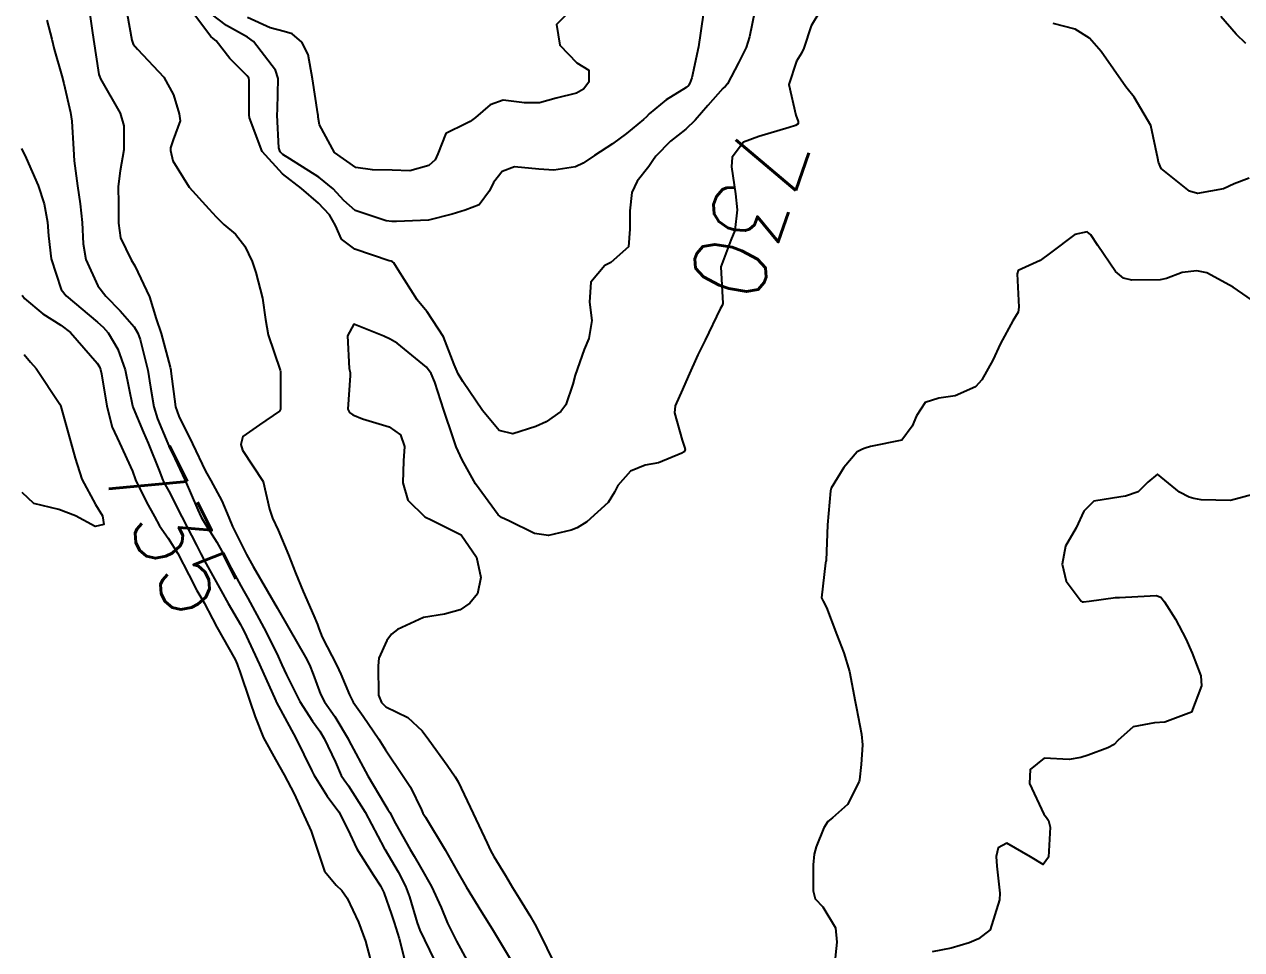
# Model space of a CAD drawing. Header units: metres. Extents: x 298520 to 308411, y 7433745 to 7450750.
# Drawn here: x 304574.1 to 304640.6, y 7439634.5 to 7439685 of the extents above; entities that cross this region are included whole.
import ezdxf
from ezdxf.enums import TextEntityAlignment as Align

# ---------------------------------------------------------------- set-up
doc = ezdxf.new("R2010")
doc.units = ezdxf.units.M
doc.header["$LTSCALE"] = 10
for name, color, linetype in [('Cotas', 45, 'Continuous'), ('Curvas de Nivel 1m', 11, 'Continuous'), ('Curvas de Nivel 5m', 15, 'Continuous')]:
    doc.layers.add(name, color=color, linetype=linetype)
doc.styles.add('Style-STANDARD', font='STANDARD.shx')

msp = doc.modelspace()

# ---------------------------------------------------------------- linework, layer by layer
at = {"layer": 'Curvas de Nivel 1m', "flags": 128}
for points, elevation in [([(304577.617, 7439686.147), (304577.824, 7439684.639), (304577.901, 7439684.144), (304578.199, 7439682.236), (304578.225, 7439682.141), (304578.291, 7439681.995), (304579.361, 7439680.124), (304579.569, 7439679.433), (304579.569, 7439678.12), (304579.368, 7439676.981), (304579.254, 7439676.124), (304579.264, 7439675.185), (304579.269, 7439674.124), (304579.389, 7439673.326), (304579.972, 7439672.113), (304580.168, 7439671.785), (304580.96, 7439670.102), (304581.337, 7439668.892), (304581.603, 7439668.095), (304582.096, 7439666.267), (304582.131, 7439666.09), (304582.137, 7439666.045), (304582.392, 7439664.087), (304582.57, 7439663.583), (304583.312, 7439662.077), (304584.031, 7439660.587), (304584.323, 7439660.065), (304584.921, 7439658.966), (304585.291, 7439658.051), (304585.507, 7439657.557), (304585.988, 7439656.576), (304586.261, 7439656.037), (304586.632, 7439655.375), (304587.414, 7439654.025), (304587.944, 7439653.115), (304588.576, 7439652.014), (304589.479, 7439650.434), (304589.7, 7439650.002), (304589.898, 7439649.498), (304590.297, 7439648.403), (304590.519, 7439647.99), (304591.083, 7439647.189), (304591.81, 7439645.971), (304591.861, 7439645.872), (304592.898, 7439643.959), (304593.817, 7439642.387), (304593.99, 7439642.122), (304594.091, 7439641.946), (304594.395, 7439641.35), (304595.211, 7439639.929), (304595.422, 7439639.568), (304595.773, 7439638.957), (304596.366, 7439637.914), (304596.897, 7439636.763), (304597.249, 7439635.905), (304597.728, 7439634.923), (304598.305, 7439633.894)], 732), ([(304614.037, 7439685.713), (304613.739, 7439684.296), (304613.559, 7439683.718), (304613.144, 7439682.882), (304612.532, 7439681.728), (304612.426, 7439681.593), (304612.289, 7439681.466), (304611.466, 7439680.551), (304610.782, 7439679.752), (304610.258, 7439679.255), (304609.429, 7439678.591), (304608.627, 7439677.776), (304608.466, 7439677.551), (304608.235, 7439677.223), (304607.6, 7439676.409), (304607.322, 7439675.789), (304607.204, 7439674.789), (304607.212, 7439673.79), (304607.136, 7439672.837), (304606.175, 7439671.973), (304605.843, 7439671.805), (304605.08, 7439670.895), (304604.996, 7439669.817), (304605.121, 7439668.803), (304604.96, 7439667.817), (304604.713, 7439667.222), (304604.217, 7439665.828), (304604.088, 7439665.338), (304603.714, 7439664.196), (304603.443, 7439663.836), (304602.634, 7439663.278), (304602.065, 7439663.019), (304600.807, 7439662.615), (304600.062, 7439662.803), (304599.163, 7439663.889), (304598.089, 7439665.472), (304597.827, 7439665.903), (304597.606, 7439666.399), (304597.03, 7439667.911), (304596.136, 7439669.272), (304595.833, 7439669.618), (304595.584, 7439669.928), (304594.543, 7439671.569), (304594.312, 7439671.948), (304594.244, 7439672.019), (304594.174, 7439672.04), (304594.055, 7439672.07), (304592.18, 7439672.703), (304591.461, 7439673.256), (304591.128, 7439673.986), (304590.791, 7439674.583), (304590.205, 7439675.22), (304589.272, 7439676.009), (304588.225, 7439676.813), (304587.122, 7439678.031), (304586.434, 7439679.866), (304586.418, 7439680.038), (304586.406, 7439681.924), (304586.387, 7439682.039), (304586.294, 7439682.173), (304585.354, 7439683.105), (304584.61, 7439684.066), (304584.444, 7439684.198), (304584.315, 7439684.315), (304582.978, 7439686.084)], 731), ([(304604.078, 7439685.833), (304603.197, 7439684.969), (304603.386, 7439683.839), (304604.303, 7439682.876), (304604.96, 7439682.48), (304604.966, 7439681.82), (304604.673, 7439681.438), (304604.284, 7439681.213), (304603.18, 7439680.941), (304602.275, 7439680.684), (304601.455, 7439680.683), (304600.277, 7439680.84), (304599.575, 7439680.585), (304598.772, 7439679.895), (304598.489, 7439679.669), (304598.26, 7439679.563), (304597.153, 7439679.012), (304596.709, 7439677.915), (304596.573, 7439677.581), (304596.233, 7439677.269), (304595.186, 7439676.978), (304594.229, 7439677.016), (304593.151, 7439677.039), (304592.231, 7439677.163), (304591.062, 7439677.982), (304590.258, 7439679.495), (304590.174, 7439679.904), (304590.172, 7439679.991), (304590.161, 7439680.095), (304589.878, 7439681.996), (304589.626, 7439683.32), (304589.28, 7439684.006), (304588.757, 7439684.453), (304588.319, 7439684.583), (304587.564, 7439684.784), (304586.326, 7439685.349)], 733), ([(304575.35, 7439685.202), (304575.625, 7439684.17), (304575.761, 7439683.622), (304576.176, 7439682.162), (304576.287, 7439681.753), (304576.648, 7439680.156), (304576.723, 7439679.691), (304576.817, 7439678.154), (304576.857, 7439677.531), (304577.037, 7439676.152), (304577.183, 7439675.17), (304577.295, 7439674.149), (304577.341, 7439672.989), (304577.482, 7439672.147), (304578.151, 7439670.695), (304578.578, 7439670.133), (304579.354, 7439669.34), (304580.126, 7439668.455), (304580.334, 7439668.108), (304580.452, 7439667.773), (304580.869, 7439666.102), (304581.016, 7439665.174), (304581.197, 7439664.099), (304581.409, 7439663.443), (304581.961, 7439662.091), (304582.05, 7439661.889), (304582.919, 7439660.081), (304583.61, 7439658.47), (304583.796, 7439658.072), (304583.999, 7439657.716), (304584.644, 7439656.715), (304585.007, 7439656.055), (304585.957, 7439654.317), (304586.116, 7439654.038), (304586.339, 7439653.646), (304587.21, 7439652.027), (304587.912, 7439650.63), (304588.202, 7439650.017), (304588.449, 7439649.463), (304589.173, 7439648.007), (304589.872, 7439646.932), (304590.269, 7439646.396), (304590.513, 7439645.99), (304591.121, 7439644.703), (304591.443, 7439643.976), (304591.59, 7439643.733), (304591.827, 7439643.41), (304592.738, 7439641.961), (304593.784, 7439640.002), (304593.812, 7439639.95), (304594.548, 7439638.715), (304594.951, 7439637.932), (304595.17, 7439637.342), (304595.591, 7439635.922), (304595.737, 7439635.527), (304596.52, 7439633.912)], 733), ([(304579.741, 7439685.533), (304579.993, 7439684.115), (304580.081, 7439683.884), (304580.308, 7439683.624), (304581.755, 7439682.095), (304582.278, 7439681.128), (304582.594, 7439680.087), (304582.633, 7439679.712), (304582.249, 7439678.664), (304582.11, 7439678.226), (304582.108, 7439678.091), (304582.234, 7439677.518), (304583.132, 7439676.081), (304584.201, 7439674.9), (304584.602, 7439674.469), (304585.027, 7439674.057), (304585.66, 7439673.52), (304586.181, 7439672.873), (304586.569, 7439672.036), (304586.771, 7439671.427), (304587.133, 7439670.03), (304587.3, 7439668.86), (304587.451, 7439668.027), (304588.094, 7439666.099), (304588.119, 7439666.02), (304588.123, 7439665.989), (304588.123, 7439664.019), (304588.121, 7439663.971), (304588.071, 7439663.855), (304586.982, 7439663.113), (304586.057, 7439662.473), (304585.962, 7439662.041), (304586.048, 7439661.728), (304587.18, 7439660.028), (304587.518, 7439658.515), (304587.68, 7439658.023), (304587.996, 7439657.36), (304588.566, 7439656.014), (304588.94, 7439655.039), (304589.362, 7439654.006), (304589.94, 7439652.678), (304590.149, 7439652.211), (304590.212, 7439651.996), (304590.4, 7439651.519), (304591.195, 7439649.981), (304591.417, 7439649.496), (304591.887, 7439648.367), (304592.099, 7439647.968), (304592.63, 7439647.208), (304593.496, 7439645.954), (304593.854, 7439645.37), (304594.828, 7439643.935), (304595.227, 7439643.33), (304595.815, 7439642.101), (304595.898, 7439641.919), (304596.036, 7439641.692), (304597.118, 7439639.907), (304597.771, 7439638.748), (304598.261, 7439637.895), (304599.104, 7439636.532), (304599.509, 7439635.882), (304599.737, 7439635.509), (304600.724, 7439633.865)], 731), ([(304611.245, 7439685.746), (304611.073, 7439684.502), (304610.963, 7439683.75), (304610.589, 7439682.048), (304610.487, 7439681.757), (304610.409, 7439681.64), (304610.29, 7439681.534), (304609.194, 7439680.856), (304608.268, 7439680.09), (304608.112, 7439679.935), (304607.951, 7439679.783), (304607.031, 7439679.016), (304606.249, 7439678.454), (304605.269, 7439677.815), (304604.662, 7439677.398), (304604.233, 7439677.188), (304603.054, 7439677.019), (304602.231, 7439677.061), (304600.904, 7439677.199), (304600.229, 7439676.946), (304599.764, 7439676.341), (304599.537, 7439675.887), (304598.976, 7439675.122), (304598.202, 7439674.826), (304597.495, 7439674.612), (304596.197, 7439674.28), (304594.461, 7439674.212), (304594.196, 7439674.218), (304593.902, 7439674.246), (304592.201, 7439674.81), (304591.582, 7439675.355), (304591.005, 7439675.988), (304590.223, 7439676.636), (304588.625, 7439677.629), (304588.241, 7439677.878), (304588.107, 7439678.021), (304588.035, 7439678.232), (304587.934, 7439680.023), (304587.948, 7439680.343), (304588, 7439682.023), (304587.841, 7439682.481), (304586.643, 7439684.037), (304586.315, 7439684.273), (304585.179, 7439684.915), (304584.328, 7439685.548)], 732), ([(304640.857, 7439683.931), (304640.323, 7439684.437), (304639.495, 7439685.408)], 731), ([(304573.979, 7439678.193), (304574.235, 7439677.667), (304574.89, 7439676.18), (304575.204, 7439675.176), (304575.39, 7439674.172), (304575.44, 7439673.426), (304575.593, 7439672.169), (304576.148, 7439670.506), (304576.414, 7439670.157), (304578.129, 7439668.723), (304578.439, 7439668.448), (304578.702, 7439668.131), (304579.228, 7439667.237), (304579.629, 7439666.117), (304580.038, 7439664.146), (304580.044, 7439664.11), (304580.051, 7439664.088), (304580.072, 7439664.041), (304580.637, 7439662.69), (304580.885, 7439662.108), (304581.501, 7439660.628), (304581.692, 7439660.095), (304581.797, 7439659.87), (304582.017, 7439659.493), (304582.738, 7439658.083), (304583.527, 7439656.535), (304583.768, 7439656.072), (304583.977, 7439655.697), (304584.877, 7439654.056), (304585.254, 7439653.358), (304585.935, 7439652.217), (304586.035, 7439652.039), (304586.142, 7439651.826), (304586.975, 7439650.029), (304587.863, 7439648.04), (304587.869, 7439648.02), (304587.883, 7439647.996), (304588.959, 7439646.009), (304589.836, 7439644.23), (304589.949, 7439643.998), (304590.67, 7439642.836), (304591.299, 7439641.978), (304591.799, 7439641.022), (304592.283, 7439639.965), (304593.2, 7439638.524), (304593.585, 7439637.952), (304593.759, 7439637.592), (304594.181, 7439636.378), (304594.326, 7439635.941), (304594.6, 7439635.067), (304594.887, 7439633.932)], 734), ([(304641.991, 7439669.372), (304640.161, 7439670.621), (304638.727, 7439671.414), (304638.174, 7439671.512), (304637.381, 7439671.432), (304636.513, 7439671.1), (304636.167, 7439671.024), (304634.625, 7439671.007), (304634.168, 7439671.115), (304633.735, 7439671.474), (304632.777, 7439672.894), (304632.394, 7439673.488), (304632.194, 7439673.641), (304631.511, 7439673.5), (304630.183, 7439672.508), (304629.627, 7439672.077), (304628.423, 7439671.537), (304628.356, 7439671.352), (304628.458, 7439669.537), (304628.416, 7439669.262), (304628.135, 7439668.796), (304627.455, 7439667.55), (304627.028, 7439666.637), (304626.432, 7439665.565), (304626.089, 7439665.186), (304624.969, 7439664.697), (304624.083, 7439664.569), (304623.345, 7439664.332), (304622.866, 7439663.602), (304622.635, 7439663.037), (304622.059, 7439662.268), (304620.345, 7439661.925), (304620.055, 7439661.833), (304619.914, 7439661.782), (304619.621, 7439661.644), (304618.899, 7439660.792), (304618.205, 7439659.658), (304618.167, 7439659.513), (304618.003, 7439657.66), (304617.932, 7439655.702), (304617.92, 7439655.661), (304617.885, 7439655.574), (304617.669, 7439653.664), (304617.769, 7439653.48), (304617.948, 7439653.147), (304618.511, 7439651.654), (304618.896, 7439650.672), (304619.212, 7439649.647), (304619.522, 7439648.008), (304619.591, 7439647.643), (304619.862, 7439646.218), (304619.913, 7439645.639), (304619.842, 7439644.566), (304619.743, 7439643.732), (304619.727, 7439643.641), (304619.088, 7439642.38), (304618.284, 7439641.655), (304618.016, 7439641.452), (304617.805, 7439641.112), (304617.386, 7439640.069), (304617.27, 7439639.668), (304617.21, 7439639.101), (304617.221, 7439637.668), (304617.335, 7439637.243), (304617.754, 7439636.798), (304618.443, 7439635.653), (304618.504, 7439634.879), (304618.376, 7439633.653)], 729), ([(304574.111, 7439666.95), (304574.46, 7439666.538), (304574.765, 7439666.18), (304576.074, 7439664.233), (304576.106, 7439664.16), (304576.123, 7439664.109), (304576.675, 7439662.154), (304576.901, 7439661.29), (304577.272, 7439660.148), (304578.009, 7439658.771), (304578.391, 7439658.136), (304578.465, 7439657.668), (304577.997, 7439657.557), (304576.926, 7439658.151), (304576.006, 7439658.485), (304574.652, 7439658.823), (304574.015, 7439659.412)], 736), ([(304641.515, 7439659.378), (304640.019, 7439658.978), (304638.412, 7439659.023), (304638.02, 7439659.095), (304637.766, 7439659.169), (304637.224, 7439659.432), (304636.037, 7439660.416), (304635.497, 7439659.989), (304634.979, 7439659.46), (304634.277, 7439659.211), (304634.02, 7439659.19), (304632.554, 7439658.948), (304632.012, 7439658.399), (304631.578, 7439657.496), (304631.006, 7439656.487), (304630.814, 7439655.507), (304631.047, 7439654.587), (304631.854, 7439653.491), (304631.917, 7439653.455), (304631.953, 7439653.453), (304631.985, 7439653.457), (304632.294, 7439653.487), (304633.741, 7439653.686), (304633.955, 7439653.693), (304635.624, 7439653.786), (304635.956, 7439653.793), (304636.208, 7439653.699), (304636.42, 7439653.443), (304637.018, 7439652.508), (304637.574, 7439651.425), (304637.921, 7439650.643), (304638.399, 7439649.415), (304638.44, 7439648.872), (304637.883, 7439647.42), (304636.437, 7439646.879), (304635.874, 7439646.844), (304634.706, 7439646.626), (304633.859, 7439645.887), (304633.661, 7439645.667), (304633.307, 7439645.475), (304632.249, 7439645.086), (304631.848, 7439644.949), (304631.196, 7439644.849), (304629.847, 7439644.919), (304629.074, 7439644.294), (304629.028, 7439643.528), (304629.816, 7439641.866), (304629.97, 7439641.673), (304630.083, 7439641.516), (304630.168, 7439641.154), (304630.081, 7439639.516), (304629.779, 7439639.12), (304629.1, 7439639.527), (304627.794, 7439640.272), (304627.316, 7439640.021), (304627.211, 7439639.549), (304627.249, 7439639.019), (304627.41, 7439637.545), (304627.397, 7439637.183), (304626.893, 7439635.553), (304626.251, 7439635.046), (304625.732, 7439634.843), (304624.759, 7439634.548), (304623.724, 7439634.349)], 728)]:
    msp.add_lwpolyline(points, dxfattribs=dict(at, elevation=elevation))
at = {"layer": 'Curvas de Nivel 5m', "flags": 128}
for points, elevation in [([(304617.583, 7439685.667), (304617.112, 7439684.885), (304616.71, 7439683.676), (304616.59, 7439683.397), (304616.306, 7439682.961), (304615.889, 7439681.686), (304616.268, 7439680.008), (304616.399, 7439679.679), (304616.391, 7439679.55), (304616.261, 7439679.456), (304615.909, 7439679.335), (304614.254, 7439678.852), (304613.421, 7439678.549), (304612.79, 7439677.725), (304612.756, 7439677.204), (304612.979, 7439675.722), (304613.069, 7439674.856), (304612.935, 7439673.723), (304612.727, 7439673.186), (304612.173, 7439671.73), (304612.282, 7439669.729), (304612.245, 7439669.625), (304612.14, 7439669.443), (304611.317, 7439667.742), (304610.918, 7439666.941), (304610.384, 7439665.756), (304610.086, 7439665.048), (304609.688, 7439664.153), (304609.65, 7439663.764), (304610.058, 7439662.277), (304610.193, 7439661.897), (304610.221, 7439661.757), (304610.169, 7439661.641), (304610.05, 7439661.565), (304608.768, 7439661.047), (304608.04, 7439660.907), (304607.232, 7439660.591), (304606.55, 7439659.795), (304606.373, 7439659.443), (304606.014, 7439658.879), (304604.848, 7439657.817), (304604.335, 7439657.487), (304603.996, 7439657.354), (304602.754, 7439657.08), (304601.993, 7439657.182), (304600.594, 7439657.871), (304600.188, 7439658.06), (304600.006, 7439658.202), (304598.77, 7439659.893), (304598.042, 7439661.195), (304597.725, 7439661.903), (304597.559, 7439662.404), (304597.047, 7439663.91), (304596.56, 7439665.443), (304596.356, 7439665.917), (304596.098, 7439666.268), (304594.499, 7439667.562), (304594.12, 7439667.782), (304593.769, 7439667.954), (304592.129, 7439668.615), (304591.79, 7439667.975), (304591.881, 7439666.189), (304591.923, 7439665.973), (304591.927, 7439665.809), (304591.798, 7439663.974), (304591.886, 7439663.788), (304592.07, 7439663.654), (304592.592, 7439663.441), (304594.063, 7439663), (304594.681, 7439662.563), (304594.898, 7439661.937), (304594.834, 7439661.145), (304594.804, 7439659.938), (304595.083, 7439659.004), (304596.005, 7439658.092), (304596.383, 7439657.916), (304597.995, 7439657.111), (304598.824, 7439655.892), (304599.068, 7439654.787), (304598.884, 7439653.891), (304598.464, 7439653.378), (304597.944, 7439653.007), (304597.074, 7439652.776), (304595.94, 7439652.588), (304594.506, 7439651.941), (304594.189, 7439651.686), (304593.924, 7439651.347), (304593.494, 7439650.37), (304593.455, 7439649.954), (304593.482, 7439648.359), (304593.631, 7439647.953), (304593.881, 7439647.71), (304595.077, 7439647.134), (304595.868, 7439646.403), (304596.218, 7439645.916), (304597.217, 7439644.531), (304597.662, 7439643.902), (304597.83, 7439643.62), (304598.649, 7439641.892), (304599.405, 7439640.267), (304599.595, 7439639.882), (304599.78, 7439639.555), (304600.416, 7439638.517), (304600.801, 7439637.864), (304601.165, 7439637.267), (304601.748, 7439636.323), (304602.013, 7439635.847), (304602.327, 7439635.251), (304603.008, 7439633.837)], 730), ([(304641.038, 7439676.58), (304640.226, 7439676.26), (304639.63, 7439675.997), (304638.218, 7439675.732), (304637.782, 7439675.865), (304636.238, 7439677.099), (304636.092, 7439677.452), (304636.053, 7439677.643), (304635.672, 7439679.456), (304634.759, 7439680.993), (304634.364, 7439681.469), (304634.294, 7439681.563), (304632.957, 7439683.484), (304632.32, 7439684.221), (304631.537, 7439684.714), (304630.328, 7439685.019)], 730), ([(304574.018, 7439670.191), (304574.141, 7439670.014), (304575.13, 7439669.172), (304576.127, 7439668.555), (304576.643, 7439668.155), (304578.106, 7439666.471), (304578.239, 7439666.273), (304578.29, 7439666.137), (304578.346, 7439665.89), (304578.639, 7439664.132), (304578.924, 7439662.99), (304579.325, 7439662.127), (304580.03, 7439660.585), (304580.203, 7439660.117), (304580.798, 7439658.895), (304581.232, 7439658.102), (304581.509, 7439657.608), (304581.991, 7439656.928), (304582.514, 7439656.085), (304583.121, 7439654.923), (304583.549, 7439654.074), (304583.946, 7439653.388), (304584.4, 7439652.525), (304584.647, 7439652.059), (304585.642, 7439650.309), (304585.759, 7439650.042), (304585.793, 7439649.933), (304585.899, 7439649.643), (304586.438, 7439648.034), (304586.737, 7439647.168), (304587.189, 7439646.027), (304587.845, 7439644.847), (304588.327, 7439644.015), (304588.869, 7439642.963), (304589.299, 7439642.005), (304589.797, 7439640.931), (304590.113, 7439639.995), (304590.528, 7439638.747), (304591.156, 7439637.979), (304591.477, 7439637.691), (304591.756, 7439637.278), (304592.391, 7439635.964), (304592.763, 7439634.924), (304593.011, 7439633.957)], 735)]:
    msp.add_lwpolyline(points, dxfattribs=dict(at, elevation=elevation))

# ---------------------------------------------------------------- texts
at = {"layer": 'Cotas', "style": 'Style-STANDARD'}
for s, rotation, p in [('730', 251.05421, (304613.72, 7439674.63, 730)), ('735', 296.51096, (304582.145, 7439657.304, 735))]:
    msp.add_text(s, height=4, rotation=rotation, dxfattribs=at).set_placement(p, align=Align.MIDDLE_CENTER)

doc.saveas('drawing.dxf')
